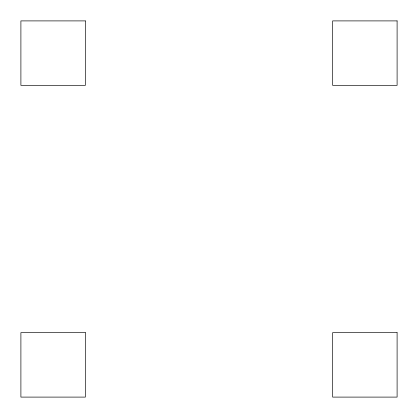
<?xml version="1.0" encoding="UTF-8"?>
<svg xmlns="http://www.w3.org/2000/svg" width="418" height="418" viewBox="0 0 418 418"><rect width="100%" height="100%" fill="white"/><g stroke="black" fill="none" stroke-linecap="round" stroke-linejoin="round"><path stroke-width="0.63" d="M85.361 20.9L20.9 20.9L20.9 85.361L85.361 85.361L85.361 20.9M397.1 20.9L332.639 20.9L332.639 85.361L397.1 85.361L397.1 20.9M85.361 332.639L20.9 332.639L20.9 397.1L85.361 397.1L85.361 332.639M397.1 332.639L332.639 332.639L332.639 397.1L397.1 397.1L397.1 332.639"/></g></svg>
